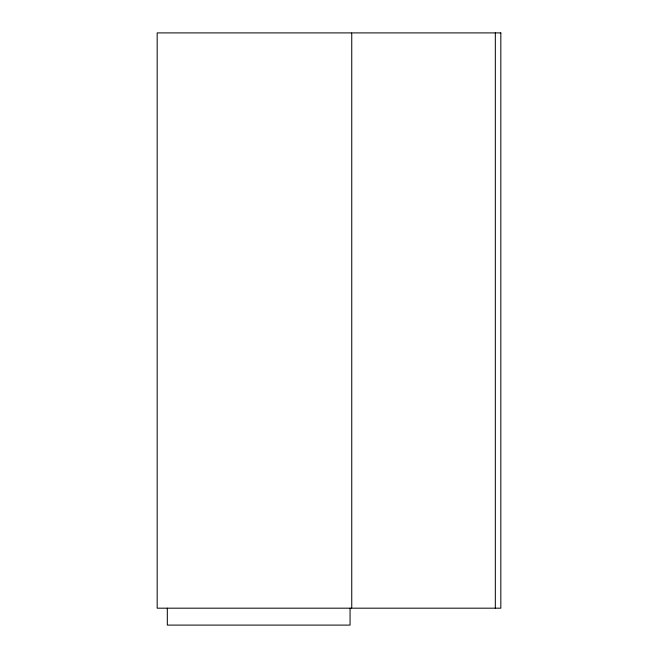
<?xml version="1.0" encoding="UTF-8"?>
<svg xmlns="http://www.w3.org/2000/svg" width="658" height="658" viewBox="0 0 658 658"><rect width="100%" height="100%" fill="white"/><g stroke="black" fill="none" stroke-linecap="round" stroke-linejoin="round"><path stroke-width="0.99" d="M351.413 32.9L157.172 32.9L157.172 608.181L351.413 608.181M495.326 32.9L495.326 608.181M350.064 608.181L350.064 625.1L167.321 625.1L167.321 608.181M500.828 32.9L351.75 32.9L351.75 608.181L500.828 608.181L500.828 32.9"/></g></svg>
